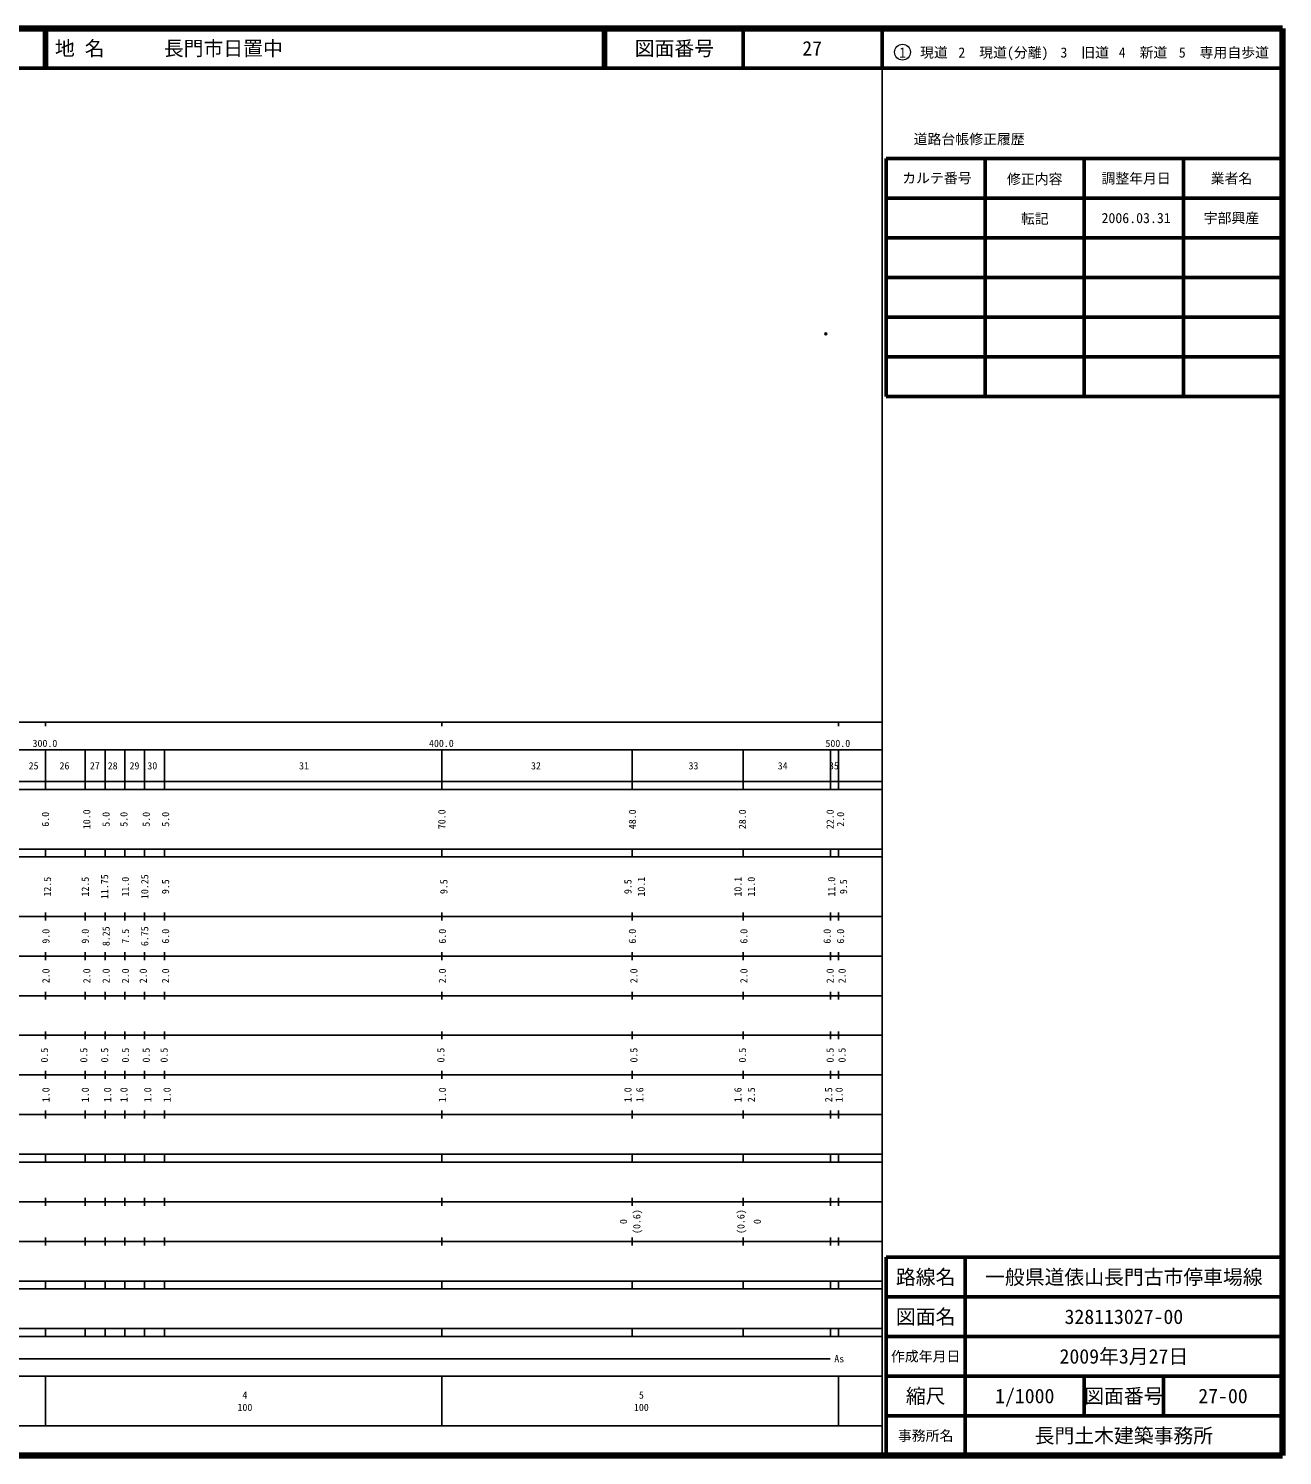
# Model space of a CAD drawing. Units: millimetres on the paper. Extents: x 40 to 680, y 20 to 380.
# Drawn here: x 363.7 to 680, y 20 to 380 of the extents above; entities that cross this region are included whole.
import ezdxf
from ezdxf.enums import TextEntityAlignment as Align

# ---------------------------------------------------------------- set-up
doc = ezdxf.new("R2010")
doc.units = ezdxf.units.MM
doc.header["$PDMODE"] = 32
doc.header["$PDSIZE"] = 0.5
doc.layers.add('M-OTRS', color=6, linetype='Continuous')
for name, color, linetype, lineweight in [('M-TTL', 2, 'Continuous', 140), ('M-TTL-BAND', 7, 'Continuous', 25), ('M-TTL-FRAM', 2, 'Continuous', 50), ('M-TTL-LINE', 7, 'Continuous', 50), ('M-TTL-TXT', 7, 'Continuous', 13)]:
    doc.layers.add(name, color=color, linetype=linetype, lineweight=lineweight)
doc.styles.add('ＭＳ ゴシック', font='')
doc.styles.get('ＭＳ ゴシック').set_extended_font_data('MS Gothic')

msp = doc.modelspace()

# ---------------------------------------------------------------- linework, layer by layer
at = {"layer": 'M-OTRS'}
msp.add_point((564.801, 302.981), dxfattribs=at)
at = {"layer": 'M-TTL'}
for p, q in [((680, 380), (40, 380)), ((680, 20), (680, 380)), ((40, 20), (680, 20))]:
    msp.add_line(p, q, dxfattribs=at)
at = {"layer": 'M-TTL-BAND'}
for p, q in [((579, 20), (579, 370)), ((40, 205), (579, 205)), ((368, 205), (368, 204)), ((468, 205), (468, 204)), ((568, 205), (568, 204)), ((68, 198), (579, 198)), ((368, 198), (368, 188)), ((378, 198), (378, 188)), ((383, 198), (383, 188)), ((388, 198), (388, 188)), ((393, 198), (393, 188)), ((398, 198), (398, 188)), ((468, 198), (468, 188)), ((516, 198), (516, 188)), ((544, 198), (544, 188)), ((566, 198), (566, 188)), ((568, 198), (568, 188)), ((40, 190), (579, 190)), ((40, 188), (579, 188)), ((40, 173), (579, 173)), ((368, 171), (368, 173)), ((378, 173), (378, 171)), ((383, 173), (383, 171)), ((388, 173), (388, 171)), ((393, 173), (393, 171)), ((398, 173), (398, 171)), ((468, 171), (468, 173)), ((516, 173), (516, 171)), ((544, 173), (544, 171)), ((566, 173), (566, 171)), ((568, 171), (568, 173)), ((40, 171), (579, 171)), ((40, 156), (579, 156)), ((368, 155), (368, 157)), ((378, 157), (378, 155)), ((383, 157), (383, 155)), ((388, 157), (388, 155)), ((393, 157), (393, 155)), ((398, 157), (398, 155)), ((468, 155), (468, 157)), ((516, 157), (516, 155)), ((544, 157), (544, 155)), ((566, 157), (566, 155)), ((568, 155), (568, 157)), ((46, 146), (579, 146)), ((368, 145), (368, 147)), ((378, 147), (378, 145)), ((383, 147), (383, 145)), ((388, 147), (388, 145)), ((393, 147), (393, 145)), ((398, 147), (398, 145)), ((468, 145), (468, 147)), ((516, 147), (516, 145)), ((544, 147), (544, 145)), ((566, 147), (566, 145)), ((568, 145), (568, 147)), ((368, 135), (368, 137)), ((378, 137), (378, 135)), ((383, 137), (383, 135)), ((388, 137), (388, 135)), ((393, 137), (393, 135)), ((398, 137), (398, 135)), ((468, 135), (468, 137)), ((516, 137), (516, 135)), ((544, 137), (544, 135)), ((566, 137), (566, 135)), ((568, 135), (568, 137)), ((52, 136), (579, 136)), ((46, 126), (579, 126)), ((368, 125), (368, 127)), ((378, 127), (378, 125)), ((383, 127), (383, 125)), ((388, 127), (388, 125)), ((393, 127), (393, 125)), ((398, 127), (398, 125)), ((468, 125), (468, 127)), ((516, 127), (516, 125)), ((544, 127), (544, 125)), ((566, 127), (566, 125)), ((568, 125), (568, 127)), ((52, 116), (579, 116)), ((368, 115), (368, 117)), ((378, 117), (378, 115)), ((383, 117), (383, 115)), ((388, 117), (388, 115)), ((393, 117), (393, 115)), ((398, 117), (398, 115)), ((468, 115), (468, 117)), ((516, 117), (516, 115)), ((544, 117), (544, 115)), ((566, 117), (566, 115)), ((568, 115), (568, 117)), ((46, 106), (579, 106)), ((368, 105), (368, 107)), ((378, 107), (378, 105)), ((383, 107), (383, 105)), ((388, 107), (388, 105)), ((393, 107), (393, 105)), ((398, 107), (398, 105)), ((468, 105), (468, 107)), ((516, 107), (516, 105)), ((544, 107), (544, 105)), ((566, 107), (566, 105)), ((568, 105), (568, 107)), ((40, 96), (579, 96)), ((40, 94), (579, 94)), ((368, 94), (368, 96)), ((378, 96), (378, 94)), ((383, 96), (383, 94)), ((388, 96), (388, 94)), ((393, 96), (393, 94)), ((398, 96), (398, 94)), ((468, 94), (468, 96)), ((516, 96), (516, 94)), ((544, 96), (544, 94)), ((566, 96), (566, 94)), ((568, 94), (568, 96)), ((49, 84), (579, 84)), ((368, 83), (368, 85)), ((378, 85), (378, 83)), ((383, 85), (383, 83)), ((388, 85), (388, 83)), ((393, 85), (393, 83)), ((398, 85), (398, 83)), ((468, 83), (468, 85)), ((516, 85), (516, 83)), ((544, 85), (544, 83)), ((566, 85), (566, 83)), ((568, 83), (568, 85)), ((40, 74), (579, 74)), ((368, 73), (368, 75)), ((378, 75), (378, 73)), ((383, 75), (383, 73)), ((388, 75), (388, 73)), ((393, 75), (393, 73)), ((398, 75), (398, 73)), ((468, 73), (468, 75)), ((516, 75), (516, 73)), ((544, 75), (544, 73)), ((566, 75), (566, 73)), ((568, 73), (568, 75)), ((40, 64), (579, 64)), ((40, 62), (579, 62)), ((368, 62), (368, 64)), ((378, 64), (378, 62)), ((383, 64), (383, 62)), ((388, 64), (388, 62)), ((393, 64), (393, 62)), ((398, 64), (398, 62)), ((468, 62), (468, 64)), ((516, 64), (516, 62)), ((544, 64), (544, 62)), ((566, 64), (566, 62)), ((568, 62), (568, 64)), ((40, 52), (579, 52)), ((368, 50), (368, 52)), ((378, 52), (378, 50)), ((383, 52), (383, 50)), ((388, 52), (388, 50)), ((393, 52), (393, 50)), ((398, 52), (398, 50)), ((468, 50), (468, 52)), ((516, 52), (516, 50)), ((544, 52), (544, 50)), ((566, 52), (566, 50)), ((568, 50), (568, 52)), ((40, 50), (579, 50)), ((70.805, 44.406), (565.903, 44.406)), ((40, 40), (579, 40)), ((368, 40), (368, 27.5)), ((468, 40), (468, 27.5)), ((568, 40), (568, 27.5)), ((68, 27.5), (579, 27.5))]:
    msp.add_line(p, q, dxfattribs=at)
at = {"layer": 'M-TTL-FRAM'}
for p, q in [((580, 347.197), (580, 287.197)), ((580, 347.197), (680, 347.197)), ((580, 287.197), (680, 287.197)), ((680, 70), (580, 70)), ((580, 70), (580, 20))]:
    msp.add_line(p, q, dxfattribs=at)
at = {"layer": 'M-TTL-LINE'}
for p, q in [((367.75, 380), (367.75, 370)), ((368.25, 380), (368.25, 370)), ((508.747, 380), (508.747, 370)), ((509.247, 380), (509.247, 370)), ((543.997, 380), (543.997, 370)), ((579, 380), (579, 370)), ((40, 370), (680, 370)), ((605, 347.197), (605, 287.197)), ((630, 347.197), (630, 287.197)), ((655, 347.197), (655, 287.197)), ((580, 337.197), (680, 337.197)), ((580, 327.197), (680, 327.197)), ((580, 317.197), (680, 317.197)), ((580, 307.197), (680, 307.197)), ((580, 297.197), (680, 297.197)), ((600, 70), (600, 20)), ((680, 60), (580, 60)), ((680, 50), (580, 50)), ((680, 40), (580, 40)), ((630, 40), (630, 30)), ((650, 40), (650, 30)), ((680, 30), (580, 30))]:
    msp.add_line(p, q, dxfattribs=at)
at = {"layer": 'M-TTL-TXT'}
msp.add_circle((584.147, 374.034), 2, dxfattribs=at)

# ---------------------------------------------------------------- texts
at = {"layer": 'M-TTL-BAND', "style": 'ＭＳ ゴシック'}
for s, p in [('300.0', (367.844, 198.195)), ('400.0', (467.844, 198.195)), ('500.0', (567.844, 198.195))]:
    msp.add_text(s, height=1.833, dxfattribs=at).set_placement(p, align=Align.BOTTOM_CENTER)
for s, p in [('25', (364.982, 194)), ('26', (372.772, 194)), ('27', (380.431, 194)), ('28', (384.932, 194)), ('29', (390.432, 194)), ('30', (394.932, 194)), ('31', (433.204, 194)), ('32', (491.702, 194)), ('33', (531.437, 194)), ('34', (553.938, 194)), ('35', (566.855, 194)), ('As', (568.201, 44.406)), ('4', (418.288, 35.238)), ('5', (518.288, 35.238)), ('100', (418.288, 32.131)), ('100', (518.288, 32.131))]:
    msp.add_text(s, height=1.833, dxfattribs=at).set_placement(p, align=Align.MIDDLE_CENTER)
for s, p in [('6.0', (367.96, 180.5)), ('10.0', (378.384, 180.5)), ('5.0', (383.26, 180.5)), ('5.0', (387.76, 180.5)), ('5.0', (393.385, 180.5)), ('5.0', (398.26, 180.5)), ('70.0', (467.96, 180.5)), ('48.0', (516.014, 180.5)), ('28.0', (543.766, 180.5)), ('22.0', (565.891, 180.5)), ('2.0', (568.516, 180.5)), ('12.5', (368.457, 163.5)), ('12.5', (378.009, 163.5)), ('11.75', (382.885, 163.5)), ('11.0', (388.135, 163.5)), ('10.25', (393.01, 163.5)), ('10.1', (518.265, 163.5)), ('10.1', (542.64, 163.5)), ('11.0', (546.016, 163.5)), ('11.0', (566.266, 163.5)), ('9.5', (398.26, 163.5)), ('9.5', (468.457, 163.5)), ('9.5', (514.889, 163.5)), ('9.5', (569.266, 163.5)), ('9.0', (368.082, 151)), ('9.0', (378.009, 151)), ('8.25', (383.26, 151)), ('7.5', (388.135, 151)), ('6.75', (393.01, 151)), ('6.0', (398.26, 151)), ('6.0', (468.082, 151)), ('6.0', (516.014, 151)), ('6.0', (544.141, 151)), ('6.0', (565.141, 151)), ('6.0', (568.516, 151)), ('2.0', (368.082, 141)), ('2.0', (378.384, 141)), ('2.0', (383.26, 141)), ('2.0', (388.135, 141)), ('2.0', (392.635, 141)), ('2.0', (398.26, 141)), ('2.0', (468.082, 141)), ('2.0', (516.39, 141)), ('2.0', (544.141, 141)), ('2.0', (565.891, 141)), ('2.0', (568.891, 141)), ('0.5', (367.706, 121)), ('0.5', (377.634, 121)), ('0.5', (382.885, 121)), ('0.5', (388.135, 121)), ('0.5', (393.385, 121)), ('0.5', (397.885, 121)), ('0.5', (467.706, 121)), ('0.5', (516.39, 121)), ('0.5', (543.766, 121)), ('0.5', (565.891, 121)), ('0.5', (568.891, 121)), ('1.0', (368.082, 111)), ('1.0', (378.009, 111)), ('1.0', (383.635, 111)), ('1.0', (387.76, 111)), ('1.0', (393.76, 111)), ('1.0', (398.635, 111)), ('1.0', (468.082, 111)), ('1.0', (514.889, 111)), ('1.6', (517.89, 111)), ('1.6', (542.64, 111)), ('2.5', (546.016, 111)), ('2.5', (565.516, 111)), ('1.0', (568.141, 111)), ('0', (513.764, 79)), ('(0.6)', (517.14, 79)), ('(0.6)', (543.39, 79)), ('0', (547.516, 79))]:
    msp.add_text(s, height=1.833, rotation=90, dxfattribs=at).set_placement(p, align=Align.MIDDLE_CENTER)
at = {"layer": 'M-TTL-TXT', "style": 'ＭＳ ゴシック'}
msp.add_text('地 名      長門市日置中', height=3.666, dxfattribs=at).set_placement((370.38, 375), align=Align.MIDDLE_LEFT)
for s, height, p in [('図面番号', 3.666, (526.622, 375)), ('27', 3.666, (561.372, 375)), ('1\u3000現道', 2.566, (589.448, 373.958)), ('2\u3000現道(分離)', 2.566, (609.619, 373.958)), ('3\u3000旧道', 2.566, (630.121, 373.958)), ('4\u3000新道', 2.566, (644.824, 373.958)), ('5\u3000専用自歩道', 2.566, (665.228, 373.958)), ('道路台帳修正履歴', 2.566, (600.968, 352.113)), ('カルテ番号', 2.566, (592.839, 342.277)), ('修正内容', 2.566, (617.509, 342.023)), ('調整年月日', 2.566, (643.089, 342.197)), ('業者名', 2.566, (667.134, 342.197)), ('転記', 2.566, (617.509, 332.023)), ('2006.03.31', 2.566, (643.089, 332.197)), ('宇部興産', 2.566, (667.134, 332.197)), ('路線名', 3.666, (590, 65)), ('一般県道俵山長門古市停車場線', 3.666, (640, 65)), ('図面名', 3.666, (590, 55)), ('328113027-00', 3.666, (640, 55)), ('2009年3月27日', 3.666, (640, 45)), ('作成年月日', 2.566, (590, 45)), ('縮尺', 3.666, (590, 35)), ('1/1000', 3.666, (615, 35)), ('図面番号', 3.666, (640, 35)), ('27-00', 3.666, (665, 35)), ('事務所名', 2.566, (590, 25)), ('長門土木建築事務所', 3.666, (640, 25))]:
    msp.add_text(s, height=height, dxfattribs=at).set_placement(p, align=Align.MIDDLE_CENTER)

doc.saveas('drawing.dxf')
